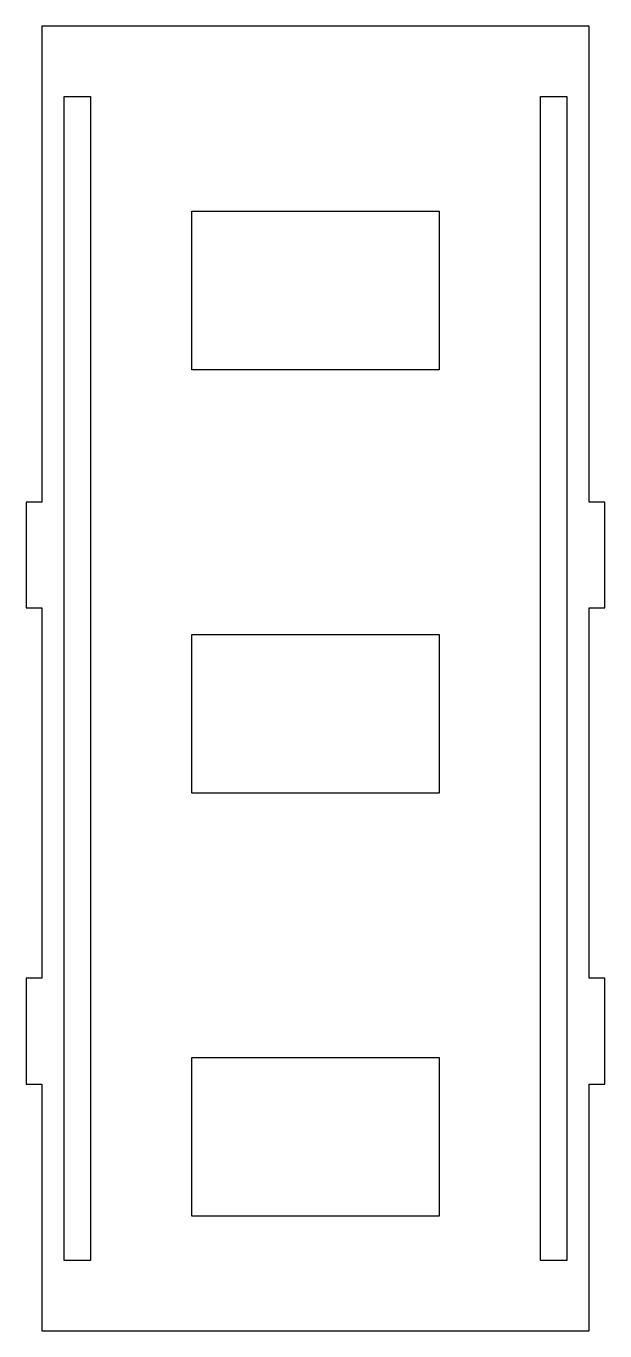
# Model space of a CAD drawing. Header units: millimetres. Extents: x 0 to 66, y 0 to 148.
import ezdxf

# ---------------------------------------------------------------- set-up
doc = ezdxf.new("R2010")
doc.units = ezdxf.units.MM

msp = doc.modelspace()

# ---------------------------------------------------------------- linework, layer by layer
for p, q in [((63.8, 148), (1.8, 148)), ((1.8, 148), (1.8, 94)), ((63.8, 94), (63.8, 148)), ((4.3, 8), (4.3, 140)), ((4.3, 140), (7.3, 140)), ((7.3, 140), (7.3, 8)), ((58.3, 8), (58.3, 140)), ((58.3, 140), (61.3, 140)), ((61.3, 140), (61.3, 8)), ((18.8, 109), (18.8, 127)), ((18.8, 127), (46.8, 127)), ((46.8, 127), (46.8, 109)), ((46.8, 109), (18.8, 109)), ((1.8, 94), (0, 94)), ((0, 94), (0, 82)), ((65.6, 94), (63.8, 94)), ((65.6, 82), (65.6, 94)), ((0, 82), (1.8, 82)), ((1.8, 82), (1.8, 40)), ((63.8, 40), (63.8, 82)), ((63.8, 82), (65.6, 82)), ((18.8, 61), (18.8, 79)), ((18.8, 79), (46.8, 79)), ((46.8, 79), (46.8, 61)), ((46.8, 61), (18.8, 61)), ((1.8, 40), (0, 40)), ((0, 40), (0, 28)), ((65.6, 40), (63.8, 40)), ((65.6, 28), (65.6, 40)), ((18.8, 13), (18.8, 31)), ((18.8, 31), (46.8, 31)), ((46.8, 31), (46.8, 13)), ((0, 28), (1.8, 28)), ((1.8, 28), (1.8, 0)), ((63.8, 0), (63.8, 28)), ((63.8, 28), (65.6, 28)), ((46.8, 13), (18.8, 13)), ((7.3, 8), (4.3, 8)), ((61.3, 8), (58.3, 8)), ((1.8, 0), (63.8, 0))]:
    msp.add_line(p, q)

doc.saveas('drawing.dxf')
